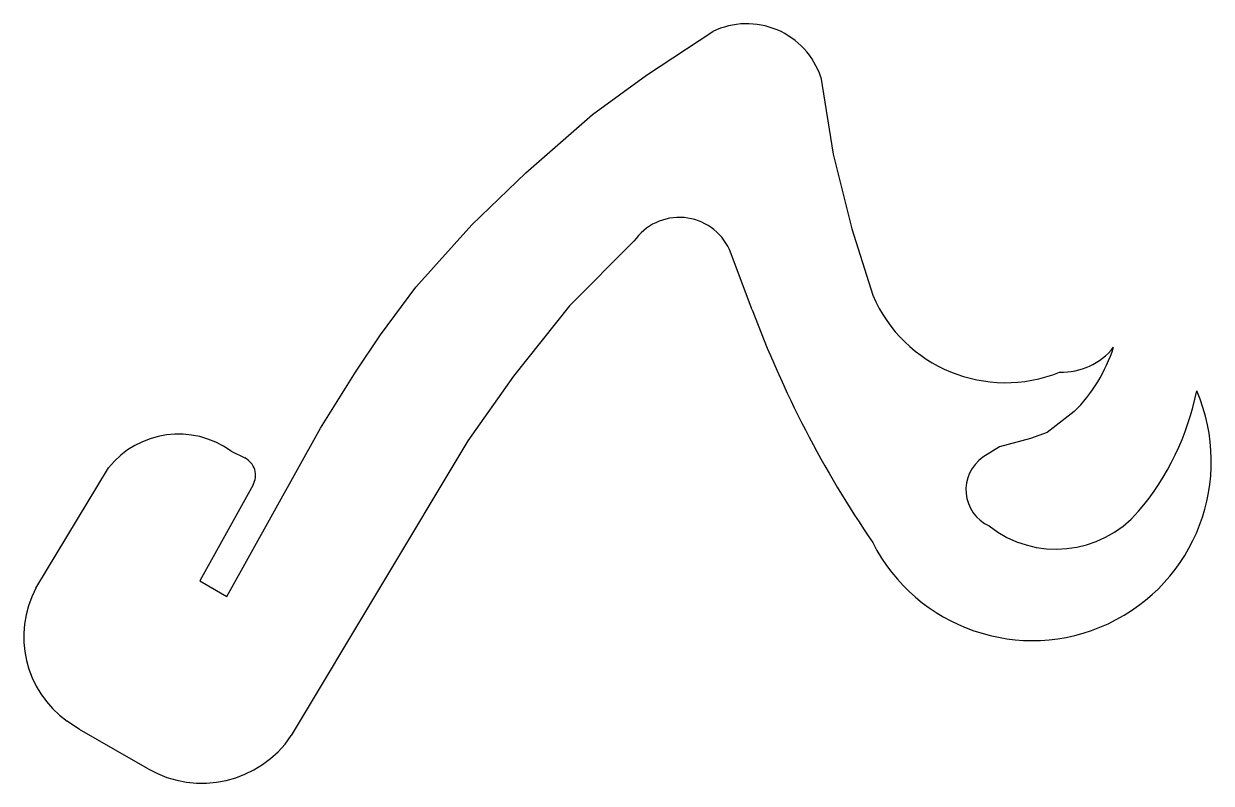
# Model space of a CAD drawing. Extents: x 0 to 60.8, y 0 to 38.9.
import ezdxf

# ---------------------------------------------------------------- set-up
doc = ezdxf.new("R2010")
doc.units = 0
doc.layers.add('WHITE', color=7, linetype='CONTINUOUS')

msp = doc.modelspace()

# ---------------------------------------------------------------- linework, layer by layer
at = {"layer": 'WHITE', "linetype": 'CONTINUOUS'}
for p, q in [((31.857377, 36.224417), (35.257377, 38.455667)), ((29.094877, 34.205667), (31.857377, 36.224417)), ((40.782377, 36.118167), (41.419877, 32.186917)), ((25.694877, 31.230667), (29.094877, 34.205667)), ((41.419877, 32.186917), (42.376127, 28.361917)), ((22.932377, 28.574417), (25.694877, 31.230667)), ((20.063627, 25.386917), (22.932377, 28.574417)), ((42.376127, 28.361917), (43.438627, 24.961917)), ((31.219877, 27.724417), (27.926127, 24.430667)), ((37.276127, 24.218167), (36.107377, 27.299417)), ((18.257377, 22.943167), (20.063627, 25.386917)), ((27.926127, 24.430667), (25.057377, 20.818167)), ((16.982377, 21.030667), (18.257377, 22.943167)), ((15.176127, 18.161917), (16.982377, 21.030667)), ((25.057377, 20.818167), (22.719877, 17.524417)), ((53.744877, 19.011917), (52.363627, 17.949417)), ((10.394877, 9.555667), (15.176127, 18.161917)), ((51.513627, 17.630667), (49.919877, 17.205667)), ((52.363627, 17.949417), (51.513627, 17.630667)), ((22.719877, 17.524417), (13.688627, 2.436917)), ((49.919877, 17.205667), (49.069877, 16.674417)), ((10.607377, 16.993167), (11.308173, 16.642769)), ((0.619877, 9.980667), (4.338627, 16.143167)), ((11.735117, 15.262699), (9.005588, 10.349547)), ((9.005588, 10.349547), (10.394877, 9.555667)), ((2.851127, 2.755667), (2.213627, 3.180667)), ((5.613627, 1.161917), (2.851127, 2.755667)), ((6.357377, 0.736917), (5.613627, 1.161917))]:
    msp.add_line(p, q, dxfattribs=at)
for centre, radius, start, end in [((36.997771, 34.871029), 3.984796, 18.238553, 115.897246), ((33.543623, 26.131863), 2.817094, 24.484891, 145.575628), ((50.23387, 27.895192), 7.401312, -156.651783, -68.044434), ((88.801179, 43.355136), 54.964121, -159.624452, -145.620143), ((53.107377, 24.430667), 3.40166, -91.789911, -38.659808), ((47.902654, 24.858158), 8.264993, -45.019698, -17.988835), ((51.605071, 16.454988), 9.154457, -153.134896, 23.289263), ((46.628996, 22.736609), 13.646817, -40.28938, -11.249275), ((7.920182, 13.270221), 4.591443, 54.178518, 141.265134), ((10.860959, 15.748342), 1, -29.054604, 63.434949), ((50.235144, 15.012736), 2.029539, 125.040361, 245.348497), ((52.825905, 17.528041), 5.551881, -128.251865, -40.642193), ((5.305389, 7.492066), 5.305389, 152.026033, 234.355188), ((9.11184, 5.516303), 5.516303, -119.955771, -33.933735)]:
    msp.add_arc(centre, radius, start, end, dxfattribs=at)

doc.saveas('drawing.dxf')
